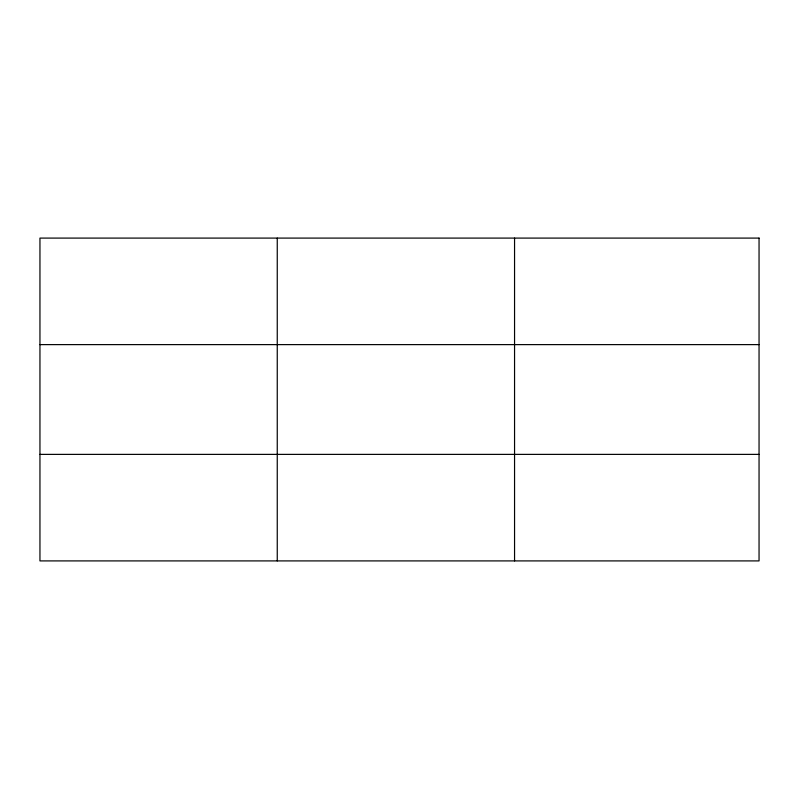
<?xml version="1.0" encoding="UTF-8"?>
<svg xmlns="http://www.w3.org/2000/svg" width="799" height="799" viewBox="0 0 799 799"><rect width="100%" height="100%" fill="white"/><g stroke="black" fill="none" stroke-linecap="round" stroke-linejoin="round"><path stroke-width="1.2" d="M277.253 238.092L277.253 560.908M514.556 238.092L514.556 560.908M39.95 344.619L759.05 344.619M39.95 454.381L759.05 454.381M759.05 238.092L759.05 560.908L39.95 560.908L39.95 238.092L759.05 238.092"/></g></svg>
